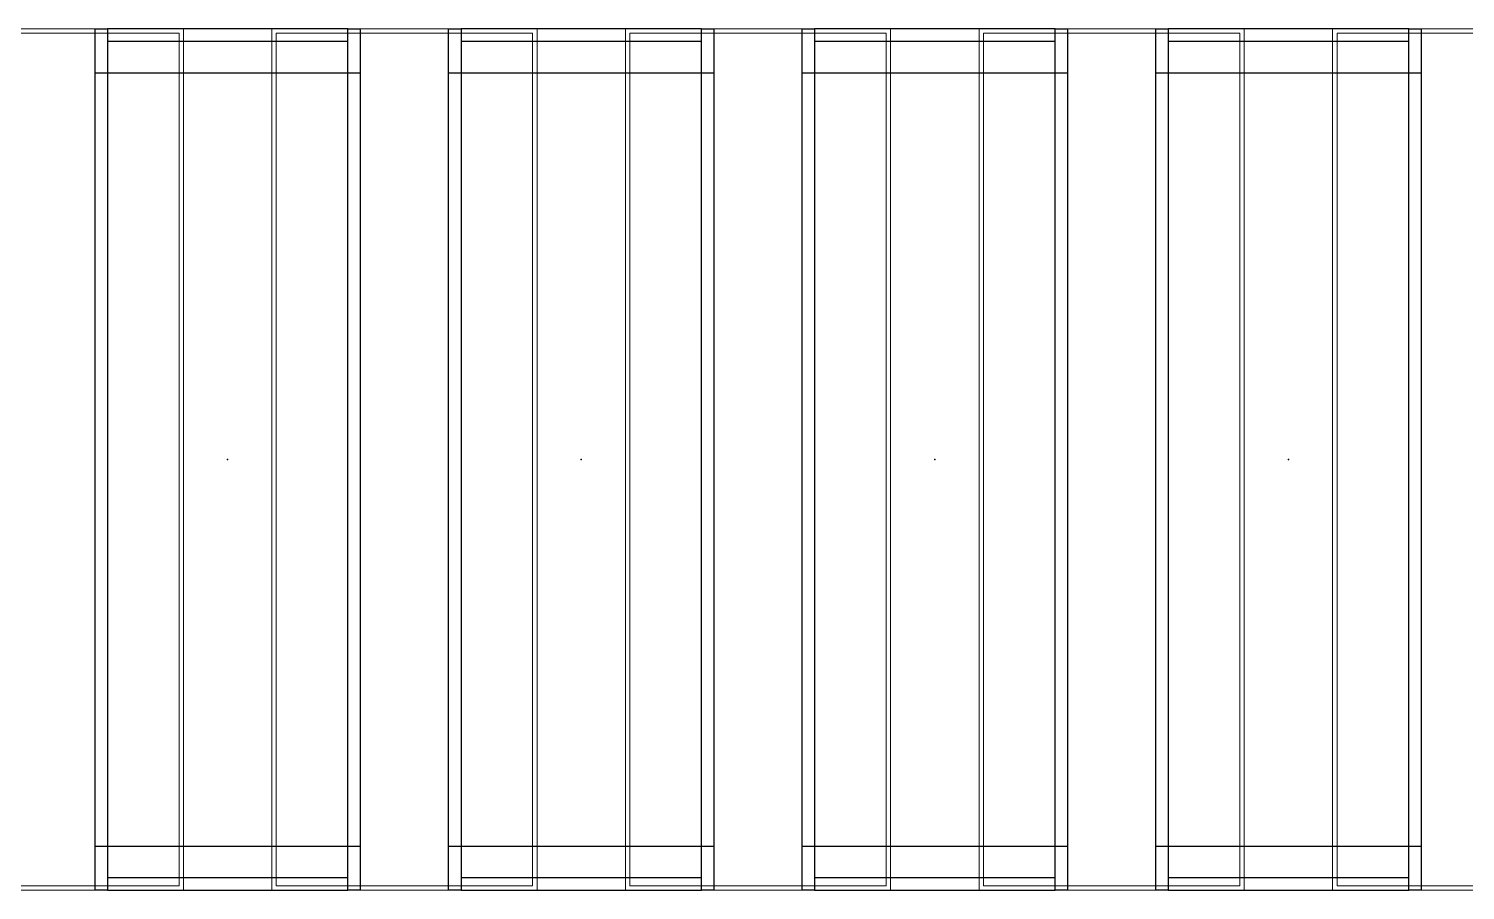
# Model space of a CAD drawing. Header units: millimetres. Extents: x 813027 to 1148939, y -931049 to -10.
# Drawn here: x 948715 to 950340, y -111760 to -110785 of the extents above; entities that cross this region are included whole.
import ezdxf

# ---------------------------------------------------------------- set-up
doc = ezdxf.new("R2010")
doc.units = ezdxf.units.MM
doc.layers.add('A-GLAZ-CURT', color=2, linetype='Continuous', lineweight=9)
doc.layers.add('A11_ALU.SOLID SHEET', color=7, linetype='Continuous')

# ---------------------------------------------------------------- blocks, each defined once
blk = doc.blocks.new('DPA_CP_Metal Ceiling Panel - Vertical Panel with Gap-23421479-4160 - LOWER PLATFORM LEVEL - REFLECTED CEILING GENERAL PLAN')
at = {"layer": 'A-GLAZ-CURT'}
for p, q in [((932996.3, -111761.8), (932996.3, -110786.8)), ((932996.3, -110786.8), (933296.3, -110786.8)), ((932996.3, -111761.8), (932996.3, -110786.8)), ((932996.3, -110786.8), (933296.3, -110786.8)), ((933296.3, -110786.8), (932996.3, -110786.8)), ((932996.3, -110786.8), (932996.3, -111761.8)), ((933296.3, -110786.8), (932996.3, -110786.8)), ((932996.3, -110786.8), (932996.3, -111761.8)), ((932996.3, -111761.8), (932996.3, -110786.8)), ((932996.3, -110786.8), (933296.3, -110786.8)), ((933001.3, -111756.8), (933001.3, -110791.8)), ((933001.3, -110791.8), (933291.3, -110791.8)), ((933291.3, -110791.8), (933291.3, -111756.8)), ((933296.3, -111761.8), (933296.3, -110786.8)), ((933296.3, -110786.8), (933296.3, -111761.8)), ((933296.3, -111761.8), (933296.3, -110786.8)), ((933296.3, -111761.8), (933296.3, -110786.8)), ((933296.3, -110786.8), (933296.3, -111761.8)), ((932996.3, -111761.8), (933296.3, -111761.8)), ((933296.3, -111761.8), (932996.3, -111761.8)), ((932996.3, -111761.8), (933296.3, -111761.8)), ((932996.3, -111761.8), (933296.3, -111761.8)), ((933296.3, -111761.8), (932996.3, -111761.8)), ((933001.3, -111756.8), (933291.3, -111756.8))]:
    blk.add_line(p, q, dxfattribs=at)
blk = doc.blocks.new('C-2-PP21-AR-4160-01-B_20250829-084021_EXCL')
at = {"layer": 'A-GLAZ-CURT'}
for p in [(-1031496.3, 105341.8), (-1031096.3, 105341.8), (-1030696.3, 105341.8), (-1030296.3, 105341.8), (-1029896.3, 105341.8)]:
    blk.add_blockref('DPA_CP_Metal Ceiling Panel - Vertical Panel with Gap-23421479-4160 - LOWER PLATFORM LEVEL - REFLECTED CEILING GENERAL PLAN', p, dxfattribs=at)
blk = doc.blocks.new('*U523')
for p, q in [((-437.8, -8750), (-437.8, -8450)), ((437.5, -8450), (437.5, -8750)), ((-437.8, -9150), (-437.8, -8850)), ((437.5, -8850), (437.5, -9150)), ((-437.8, -9550), (-437.8, -9250)), ((437.5, -9250), (437.5, -9550)), ((-437.8, -9950), (-437.8, -9650)), ((437.5, -9650), (437.5, -9950))]:
    blk.add_line(p, q)
for p in [(0, -8600), (0, -9000), (0, -9400), (0, -9800)]:
    blk.add_point(p)
at = {"layer": 'A11_ALU.SOLID SHEET', "color": 0}
for points in [[(-487.5, -8450), (487.5, -8450), (487.5, -8464), (-487.5, -8464)], [(-487.5, -8736), (-473.5, -8736), (-473.5, -8464), (-487.5, -8464)], [(487.5, -8464), (473.5, -8464), (473.5, -8736), (487.5, -8736)], [(-487.5, -8736), (487.5, -8736), (487.5, -8750), (-487.5, -8750)], [(-487.5, -8850), (487.5, -8850), (487.5, -8864), (-487.5, -8864)], [(-487.5, -9136), (-473.5, -9136), (-473.5, -8864), (-487.5, -8864)], [(487.5, -8864), (473.5, -8864), (473.5, -9136), (487.5, -9136)], [(-487.5, -9136), (487.5, -9136), (487.5, -9150), (-487.5, -9150)], [(-487.5, -9250), (487.5, -9250), (487.5, -9264), (-487.5, -9264)], [(-487.5, -9536), (-473.5, -9536), (-473.5, -9264), (-487.5, -9264)], [(487.5, -9264), (473.5, -9264), (473.5, -9536), (487.5, -9536)], [(-487.5, -9536), (487.5, -9536), (487.5, -9550), (-487.5, -9550)], [(-487.5, -9650), (487.5, -9650), (487.5, -9664), (-487.5, -9664)], [(-487.5, -9936), (-473.5, -9936), (-473.5, -9664), (-487.5, -9664)], [(487.5, -9664), (473.5, -9664), (473.5, -9936), (487.5, -9936)], [(-487.5, -9936), (487.5, -9936), (487.5, -9950), (-487.5, -9950)]]:
    blk.add_lwpolyline(points, close=True, dxfattribs=at)
blk = doc.blocks.new('C-2-PP21-AR-4160-01-B_20250829-084416_NEWCL')
at = {"rotation": 90}
blk.add_blockref('*U523', (-106750, -5932.5), dxfattribs=at)

msp = doc.modelspace()

# ---------------------------------------------------------------- block references
msp.add_blockref('C-2-PP21-AR-4160-01-B_20250829-084021_EXCL', (1047090, -105340))

# ---------------------------------------------------------------- next in the draw order: block references
msp.add_blockref('C-2-PP21-AR-4160-01-B_20250829-084416_NEWCL', (1047090, -105340))

doc.saveas('drawing.dxf')
